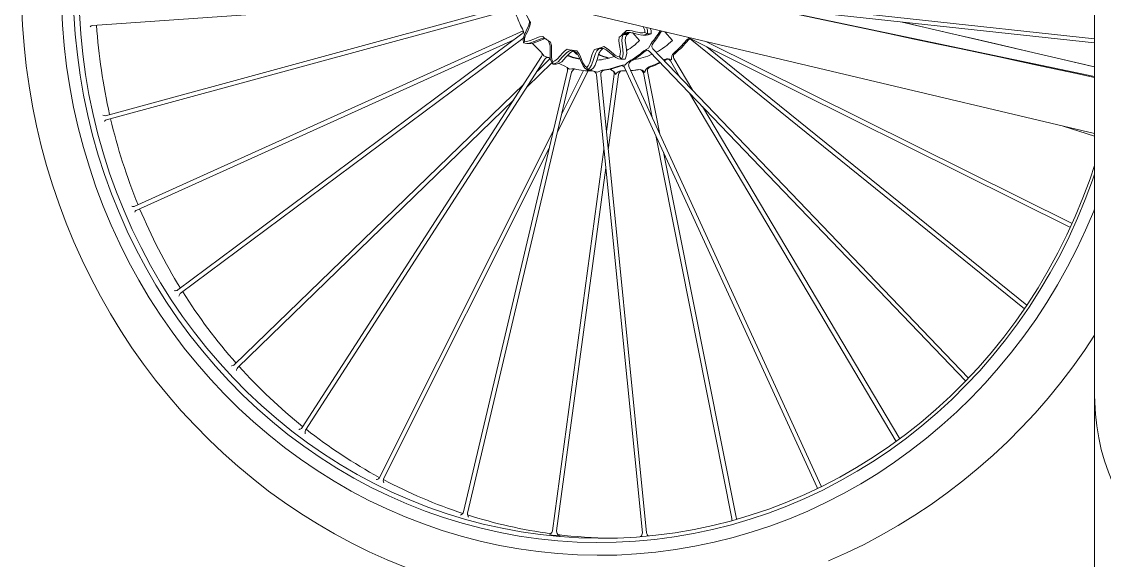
# Model space of a CAD drawing. Header units: millimetres. Extents: x -312 to 6814, y -241 to 4404.
# Drawn here: x 4873 to 5383, y 3403 to 3656 of the extents above; entities that cross this region are included whole.
import ezdxf

# ---------------------------------------------------------------- set-up
doc = ezdxf.new("R2010")
doc.units = ezdxf.units.MM
doc.layers.add('ZANO_R', color=7, linetype='Continuous', lineweight=0)

msp = doc.modelspace()

# ---------------------------------------------------------------- linework, layer by layer
at = {"layer": 'ZANO_R'}
for p, q in [((5378.74, 3780.68), (5378.74, 3480.68)), ((5378.74, 3630.58), (5149.6, 3679)), ((4906.71, 3654.66), (5104.33, 3668.48)), ((5378.74, 3648.44), (5205.03, 3667.29)), ((5102.36, 3663.78), (4912.86, 3612.2)), ((5224.6, 3663.15), (5378.74, 3646.43)), ((4913.34, 3610.26), (5101.84, 3661.56)), ((5378.74, 3603.8), (5137.15, 3660.93)), ((5109.56, 3652.08), (4926.6, 3569.58)), ((5157.13, 3650.88), (5158.19, 3652.34)), ((5378.74, 3635.13), (5288.11, 3656.26)), ((4927.5, 3567.79), (5105.23, 3647.93)), ((5108.95, 3650.7), (4946.94, 3530.16)), ((4948.05, 3528.49), (5110.05, 3649.03)), ((5154.85, 3649.11), (5156.69, 3650.45)), ((5158.38, 3650.46), (5156.69, 3650.45)), ((5157.13, 3650.88), (5158.82, 3650.88)), ((5160.16, 3651.32), (5158.82, 3650.88)), ((5164.43, 3647.59), (5161.07, 3651.42)), ((5165.86, 3650.13), (5167.55, 3650.13)), ((5168.13, 3650.73), (5169.82, 3650.74)), ((5179.85, 3647.66), (5176.33, 3651.66)), ((5187.28, 3647.81), (5187.62, 3648.1)), ((5187.33, 3649.06), (5367.36, 3559.62)), ((5189.08, 3647.81), (5345.76, 3521.33)), ((5368.19, 3561.44), (5195.91, 3647.03)), ((5111.45, 3646.19), (5113.14, 3646.19)), ((5143.2, 3643.33), (5145.43, 3643.84)), ((5147.12, 3643.85), (5145.43, 3643.84)), ((5146, 3644.02), (5147.53, 3644.71)), ((5169.11, 3642.42), (5318.05, 3487.27)), ((5319.43, 3488.71), (5170.66, 3643.7)), ((5346.88, 3523), (5196.14, 3644.69)), ((5118.26, 3639.99), (5005.51, 3465.39)), ((5007.1, 3464.17), (5119.85, 3638.77)), ((5111.45, 3625.77), (5123.13, 3637.08)), ((5122.28, 3639.05), (5116.26, 3633.21)), ((5121.56, 3639.52), (5122.28, 3639.05)), ((5155.86, 3638.85), (5155, 3639.85)), ((5155.62, 3638.84), (5157.31, 3638.85)), ((5155.86, 3638.85), (5157.55, 3638.85)), ((5175.76, 3638.38), (5176.26, 3638.68)), ((5178.94, 3637.95), (5183.42, 3630.4)), ((5189.53, 3624.04), (5180.57, 3639.12)), ((5130.47, 3633.31), (5081.49, 3425.71)), ((5083.39, 3425.06), (5132.37, 3632.65)), ((5123.48, 3636.5), (5125.17, 3636.51)), ((5125.75, 3604.6), (5140.13, 3633.29)), ((5137.98, 3633.46), (5127.74, 3613.03)), ((5139.92, 3633.77), (5141.61, 3633.77)), ((5142.04, 3633.24), (5142.14, 3633.24)), ((5142.11, 3633.24), (5142.2, 3633.24)), ((5142.15, 3633.24), (5142.14, 3633.24)), ((5152.43, 3631.67), (5148.79, 3604.75)), ((5149.64, 3596.19), (5154.44, 3631.61)), ((5150.17, 3634.03), (5150.78, 3633.91)), ((5156.21, 3635.76), (5155.69, 3635.67)), ((5157.47, 3633.31), (5158.11, 3633.31)), ((5157.52, 3634.61), (5248.02, 3437.11)), ((5249.92, 3437.77), (5159.36, 3635.39)), ((5166.21, 3632.34), (5170.39, 3611.32)), ((5173.99, 3603.46), (5168.13, 3632.93)), ((5109.9, 3627.04), (4973.62, 3495)), ((5144.1, 3631.44), (5165.71, 3415.9)), ((5167.72, 3415.89), (5146.11, 3631.43)), ((5187.92, 3622.82), (5285.35, 3458.88)), ((4975.12, 3493.67), (5105.09, 3619.6)), ((5286.97, 3460.06), (5194.03, 3616.46)), ((5363.9, 3607.31), (5378.74, 3602.61)), ((5123.86, 3605.29), (5041.95, 3441.93)), ((5172.07, 3602.84), (5207.91, 3422.57)), ((5043.82, 3441.2), (5121.87, 3596.86)), ((5147.63, 3596.22), (5123.32, 3416.77)), ((5209.84, 3423.16), (5175.68, 3594.98)), ((5125.33, 3416.71), (5148.49, 3587.66)), ((5378.74, 3480.68), (5378.74, 3385.53)), ((5250.04, 3437.57), (5249.92, 3437.77)), ((5248.02, 3437.11), (5248.13, 3436.71)), ((5122.64, 3414.8), (5123.15, 3414.73))]:
    msp.add_line(p, q, dxfattribs=at)
at = {"layer": 'ZANO_R', "flags": 128}
for points in [[(5378.74, 3630.2), (5376.55, 3630.68), (5373.08, 3631.43), (5369.45, 3632.21), (5365.67, 3633.03), (5354.47, 3635.43), (5342.09, 3638.07), (5333.6, 3639.87), (5324.64, 3641.77), (5315.19, 3643.77), (5305.04, 3645.92), (5293.83, 3648.29), (5281.55, 3650.89), (5268.21, 3653.71), (5253.81, 3656.76), (5237.58, 3660.19), (5220.18, 3663.87), (5201.62, 3667.8), (5181.89, 3671.98), (5160.99, 3676.4), (5148.77, 3678.98)], [(4873.31, 3664.46), (4873.74, 3654.86), (4874.47, 3645.28), (4875.5, 3635.73), (4876.82, 3626.22), (4878.45, 3616.76), (4880.36, 3607.36), (4882.57, 3598.04), (4885.07, 3588.79), (4887.86, 3579.64), (4890.94, 3570.59), (4894.29, 3561.65), (4897.92, 3552.83), (4901.82, 3544.14), (4906, 3535.59), (4910.44, 3527.2), (4915.14, 3518.96), (4920.09, 3510.88), (4925.29, 3502.99), (4930.74, 3495.28), (4936.42, 3487.76), (4942.34, 3480.45), (4948.48, 3473.34), (4954.84, 3466.45), (4961.41, 3459.79), (4968.19, 3453.35), (4975.16, 3447.16), (4982.32, 3441.21), (4989.67, 3435.51), (4997.19, 3430.08), (5004.87, 3424.9), (5012.71, 3420), (5020.7, 3415.37), (5028.83, 3411.02), (5037.09, 3406.95), (5045.47, 3403.18), (5053.96, 3399.69)], [(4892.1, 3664.73), (4892.57, 3654.95), (4893.37, 3645.2), (4894.51, 3635.48), (4895.99, 3625.82), (4897.8, 3616.22), (4899.94, 3606.69), (4902.41, 3597.25), (4905.2, 3587.92), (4908.31, 3578.7), (4911.74, 3569.6), (4915.48, 3560.64), (4919.53, 3551.84), (4923.88, 3543.19), (4928.52, 3534.72), (4933.45, 3526.44), (4938.67, 3518.35), (4944.16, 3510.46), (4949.93, 3502.79), (4955.95, 3495.36), (4962.22, 3488.15), (4968.74, 3481.2), (4975.5, 3474.5), (4982.48, 3468.07), (4989.68, 3461.91), (4997.09, 3456.03), (5004.69, 3450.44), (5012.49, 3445.15), (5020.46, 3440.17), (5028.6, 3435.49), (5036.89, 3431.13), (5045.33, 3427.1), (5053.9, 3423.39), (5062.6, 3420.02), (5071.4, 3416.98), (5080.3, 3414.29), (5089.3, 3411.94), (5098.36, 3409.95), (5107.49, 3408.3), (5116.67, 3407), (5125.89, 3406.07), (5135.13, 3405.48), (5144.39, 3405.26), (5153.65, 3405.39), (5162.89, 3405.88)], [(4897.95, 3660.19), (4898.58, 3650.53), (4899.55, 3640.9), (4900.85, 3631.32), (4902.49, 3621.79), (4904.46, 3612.33), (4906.76, 3602.96), (4909.38, 3593.68), (4912.33, 3584.51), (4915.59, 3575.46), (4919.17, 3566.55), (4923.06, 3557.78), (4927.25, 3549.17), (4931.74, 3540.73), (4936.52, 3532.47), (4941.59, 3524.4), (4946.94, 3516.53), (4952.55, 3508.88), (4958.43, 3501.45), (4964.57, 3494.26), (4970.95, 3487.31), (4977.57, 3480.62), (4984.42, 3474.19), (4991.49, 3468.03), (4998.78, 3462.15), (5006.26, 3456.56), (5013.93, 3451.27), (5021.78, 3446.28), (5029.8, 3441.6), (5037.98, 3437.23), (5046.3, 3433.19), (5054.76, 3429.48), (5063.34, 3426.1), (5072.04, 3423.05), (5080.84, 3420.35), (5089.72, 3418), (5098.68, 3415.99), (5107.71, 3414.33), (5116.78, 3413.03), (5125.9, 3412.08), (5135.04, 3411.49), (5144.2, 3411.26), (5153.36, 3411.38), (5162.5, 3411.87)], [(4900.49, 3660.3), (4901.12, 3650.71), (4902.08, 3641.15), (4903.37, 3631.64), (4904.99, 3622.19), (4906.95, 3612.8), (4909.23, 3603.5), (4911.83, 3594.29), (4914.76, 3585.19), (4918, 3576.21), (4921.55, 3567.37), (4925.41, 3558.66), (4929.57, 3550.12), (4934.02, 3541.74), (4938.77, 3533.54), (4943.8, 3525.54), (4949.1, 3517.73), (4954.67, 3510.14), (4960.51, 3502.77), (4966.6, 3495.63), (4972.93, 3488.74), (4979.5, 3482.09), (4986.3, 3475.71), (4993.32, 3469.6), (5000.54, 3463.77), (5007.97, 3458.22), (5015.58, 3452.97), (5023.37, 3448.01), (5031.33, 3443.37), (5039.45, 3439.04), (5047.71, 3435.03), (5056.1, 3431.34), (5064.62, 3427.99), (5073.25, 3424.97), (5081.98, 3422.29), (5090.8, 3419.95), (5099.69, 3417.96), (5108.64, 3416.31), (5117.65, 3415.02), (5126.7, 3414.08), (5135.77, 3413.49), (5144.86, 3413.26), (5153.95, 3413.39), (5163.02, 3413.87)], [(5112.39, 3657.34), (5112.47, 3656.27), (5112.19, 3654.82), (5110.99, 3652.12), (5109.83, 3649.44), (5109.6, 3648.03), (5109.78, 3646.51)], [(5109.97, 3650.54), (5109.65, 3651.79), (5109.26, 3653.02)], [(5113.07, 3656.06), (5112.77, 3654.55), (5112.28, 3653.23), (5111.53, 3651.7), (5110.97, 3650.56), (5110.56, 3649.59), (5110.26, 3648.46), (5110.26, 3647.29)], [(5158.19, 3652.34), (5159.65, 3652.37), (5160.97, 3652.15), (5162.56, 3651.72), (5163.45, 3651.47), (5164.17, 3651.29), (5164.72, 3651.19), (5165.86, 3651.14), (5166.91, 3651.39)], [(5169.46, 3653.42), (5169.8, 3652.27), (5169.82, 3650.74)], [(5377.89, 3635.33), (5366.49, 3638), (5358.53, 3639.86), (5350.23, 3641.8), (5341.6, 3643.81), (5332.38, 3645.96), (5322.21, 3648.34), (5311.07, 3650.94), (5298.96, 3653.77), (5288.39, 3656.23)], [(5109.78, 3646.51), (5111.19, 3646.19), (5112.54, 3646.31), (5115.17, 3647.3), (5117.82, 3648.33), (5119.2, 3648.49), (5120.66, 3648.24)], [(5109.78, 3646.51), (5110.03, 3646.92), (5110.26, 3647.29)], [(5110.26, 3647.29), (5111.31, 3647.2), (5112.84, 3647.53), (5114.52, 3648.24), (5116.03, 3648.9), (5117.32, 3649.31), (5118.77, 3649.49)], [(5119.51, 3648.33), (5116.86, 3647.31), (5114.24, 3646.32), (5113.14, 3646.22)], [(5121.15, 3647.88), (5121.89, 3646.53), (5122.24, 3645.1), (5122.27, 3642.11), (5122.32, 3639.17), (5122.69, 3637.79), (5123.48, 3636.5)], [(5122.49, 3646.77), (5122.84, 3645.27), (5122.94, 3643.85), (5122.89, 3642.13), (5122.85, 3640.85), (5122.88, 3639.78), (5123.08, 3638.63), (5123.56, 3637.57)], [(5155, 3639.85), (5155.33, 3640.96), (5155.35, 3642.56), (5155.06, 3644.46), (5154.8, 3646.15), (5154.7, 3647.58), (5154.85, 3649.11)], [(5155.86, 3638.85), (5156.47, 3640.23), (5156.66, 3641.66), (5156.33, 3644.58), (5155.97, 3647.54), (5156.13, 3649), (5156.69, 3650.45)], [(5157.13, 3650.88), (5158.54, 3651.34), (5159.93, 3651.37), (5162.69, 3650.74), (5165.42, 3650.14), (5166.77, 3650.22), (5168.13, 3650.73)], [(5158.38, 3650.46), (5157.82, 3649.01), (5157.66, 3647.54), (5158.02, 3644.59), (5158.35, 3641.66), (5158.16, 3640.24), (5157.55, 3638.85)], [(5168.13, 3650.73), (5167.48, 3651.08), (5166.91, 3651.39)], [(5169.82, 3650.74), (5168.47, 3650.22), (5167.55, 3650.17)], [(5187.57, 3648.16), (5187.57, 3648.16), (5187.6, 3648.16), (5187.82, 3648.21), (5188.34, 3648.17), (5188.69, 3648.05), (5189.08, 3647.81)], [(5119.24, 3640.36), (5118.54, 3641.42), (5117.77, 3642.44)], [(5123.48, 3636.5), (5124.88, 3636.86), (5126.05, 3637.59), (5128.01, 3639.69), (5129.97, 3641.83), (5131.15, 3642.61), (5132.57, 3643.05)], [(5123.56, 3637.57), (5124.54, 3637.97), (5125.78, 3638.97), (5127.01, 3640.39), (5128.1, 3641.67), (5129.09, 3642.63), (5130.32, 3643.46)], [(5133.39, 3642.79), (5132.85, 3642.62), (5131.66, 3641.83), (5129.7, 3639.7), (5127.74, 3637.6), (5126.57, 3636.87), (5125.17, 3636.51)], [(5133.16, 3642.95), (5134.38, 3642.08), (5135.28, 3640.94), (5136.53, 3638.27), (5137.79, 3635.64), (5138.69, 3634.57), (5139.92, 3633.77)], [(5134.79, 3642.72), (5135.72, 3641.53), (5136.38, 3640.3), (5137.06, 3638.72), (5137.43, 3637.82), (5137.74, 3637.11), (5138.01, 3636.6), (5138.68, 3635.63), (5139.52, 3634.92)], [(5139.52, 3634.92), (5140.24, 3635.73), (5140.95, 3637.2), (5141.47, 3639.04), (5141.93, 3640.7), (5142.43, 3642.01), (5143.2, 3643.33)], [(5139.92, 3633.77), (5141.04, 3634.74), (5141.79, 3635.93), (5142.7, 3638.72), (5143.59, 3641.54), (5144.33, 3642.8), (5145.43, 3643.84)], [(5147.12, 3643.85), (5146.02, 3642.8), (5145.28, 3641.55), (5144.39, 3638.72), (5143.48, 3635.94), (5142.73, 3634.74), (5141.61, 3633.77)], [(5146, 3644.02), (5147.46, 3643.79), (5148.73, 3643.18), (5150.96, 3641.35), (5153.17, 3639.56), (5154.42, 3639), (5155.86, 3638.85)], [(5147.53, 3644.71), (5148.86, 3644.06), (5149.97, 3643.25), (5151.21, 3642.14), (5151.91, 3641.51), (5152.49, 3641.02), (5152.94, 3640.67), (5153.95, 3640.1), (5155, 3639.85)], [(5168.6, 3643.93), (5167.49, 3643.39), (5166.41, 3642.76)], [(5167.79, 3643.05), (5167.77, 3643.05), (5167.07, 3642.63)], [(5167.67, 3642.99), (5167.67, 3642.99), (5167.71, 3642.99), (5167.81, 3642.99), (5167.97, 3642.99), (5168.48, 3642.86), (5169.11, 3642.42)], [(5169.79, 3646.2), (5169.16, 3645.09), (5168.6, 3643.93)], [(5170.19, 3644.99), (5170.28, 3645.55), (5170.74, 3646.37)], [(5121.56, 3639.52), (5120.41, 3639.98), (5119.24, 3640.36)], [(5123.48, 3636.5), (5123.52, 3637.07), (5123.56, 3637.57)], [(5130.64, 3640.66), (5133.01, 3639.79), (5136.2, 3638.93)], [(5145.04, 3640.8), (5147.61, 3639.85), (5149.74, 3639.24)], [(5159.36, 3637.75), (5158.41, 3636.93), (5157.51, 3636.05)], [(5159.47, 3636.89), (5159.66, 3637.25), (5160.35, 3637.85)], [(5177.28, 3638.81), (5176.35, 3638.25), (5176.05, 3638.08)], [(5177.4, 3638.89), (5177.4, 3638.88), (5177.45, 3638.88), (5177.57, 3638.87), (5177.77, 3638.83), (5178.03, 3638.74), (5178.33, 3638.58), (5178.64, 3638.32), (5178.94, 3637.95)], [(5180.38, 3640.65), (5180.58, 3640.95), (5181.13, 3641.55)], [(5131.25, 3634.15), (5130.25, 3634.89), (5129.2, 3635.57)], [(5133.7, 3634.19), (5132.47, 3634.21), (5131.25, 3634.15)], [(5139.92, 3633.77), (5139.71, 3634.37), (5139.52, 3634.92)], [(5144.54, 3632.65), (5143.36, 3632.99), (5142.15, 3633.24)], [(5146.83, 3633.58), (5145.67, 3633.15), (5144.54, 3632.65)], [(5146.7, 3633.02), (5146.99, 3633.29), (5147.84, 3633.61)], [(5157.51, 3636.05), (5156.29, 3635.94), (5155.08, 3635.74)], [(5168.13, 3632.93), (5168.1, 3633.49), (5168.19, 3633.93), (5168.32, 3634.23), (5168.43, 3634.41), (5168.49, 3634.49), (5168.54, 3634.56), (5168.57, 3634.61), (5168.57, 3634.64)], [(5168.57, 3634.64), (5168.75, 3634.78), (5169.47, 3635.15)], [(4912.31, 3609.45), (4912.31, 3609.44), (4912.36, 3609.53), (4912.51, 3609.74), (4912.82, 3610.02), (4913.34, 3610.26)], [(5163.02, 3413.87), (5172.08, 3414.7), (5181.1, 3415.89), (5190.07, 3417.42), (5198.98, 3419.31), (5207.82, 3421.55), (5216.57, 3424.12), (5225.23, 3427.04), (5233.78, 3430.3), (5242.21, 3433.88), (5250.51, 3437.8), (5258.67, 3442.03), (5266.67, 3446.58), (5274.51, 3451.44), (5282.17, 3456.61), (5289.65, 3462.07), (5296.93, 3467.81), (5304.01, 3473.84), (5310.87, 3480.14), (5317.5, 3486.71), (5323.9, 3493.53), (5330.06, 3500.59), (5335.96, 3507.89), (5341.61, 3515.42), (5346.99, 3523.16), (5352.1, 3531.11), (5356.92, 3539.25), (5361.46, 3547.58), (5365.7, 3556.07), (5369.64, 3564.73), (5373.28, 3573.53), (5376.6, 3582.47), (5378.74, 3588.8)], [(5162.5, 3411.87), (5171.63, 3412.71), (5180.72, 3413.9), (5189.76, 3415.45), (5198.74, 3417.35), (5207.64, 3419.61), (5216.47, 3422.2), (5225.19, 3425.15), (5233.81, 3428.42), (5242.3, 3432.04), (5250.67, 3435.98), (5258.88, 3440.25), (5266.95, 3444.84), (5274.85, 3449.73), (5282.57, 3454.94), (5290.1, 3460.44), (5297.44, 3466.23), (5304.57, 3472.31), (5311.48, 3478.66), (5318.17, 3485.27), (5324.62, 3492.14), (5330.82, 3499.26), (5336.77, 3506.62), (5342.47, 3514.2), (5347.89, 3522.01), (5353.03, 3530.01), (5357.89, 3538.22), (5362.46, 3546.61), (5366.74, 3555.17), (5370.71, 3563.89), (5374.38, 3572.76), (5377.73, 3581.77), (5378.74, 3584.71)], [(4926.58, 3566.76), (4926.59, 3566.77), (4926.6, 3566.81), (4926.65, 3566.96), (4926.79, 3567.2), (4927.06, 3567.5), (4927.5, 3567.79)], [(5378.74, 3568.26), (5378.35, 3567.28), (5374.53, 3558.36), (5370.42, 3549.59), (5366, 3540.99), (5361.29, 3532.57), (5356.28, 3524.33), (5351, 3516.29), (5345.45, 3508.46), (5339.62, 3500.86), (5333.54, 3493.48), (5327.21, 3486.34), (5320.63, 3479.45), (5313.82, 3472.82), (5306.79, 3466.45), (5299.54, 3460.37), (5292.09, 3454.56), (5284.44, 3449.05), (5276.6, 3443.84), (5268.59, 3438.93), (5260.42, 3434.34), (5252.09, 3430.06), (5243.62, 3426.11), (5235.01, 3422.49), (5226.29, 3419.21), (5217.46, 3416.26), (5208.54, 3413.65), (5199.53, 3411.4), (5190.45, 3409.49), (5181.31, 3407.93), (5172.12, 3406.73), (5162.89, 3405.88)], [(4946.94, 3530.16), (4946.57, 3529.95), (4946.22, 3529.84), (4945.69, 3529.83), (4945.42, 3529.9), (4945.36, 3529.92), (4945.35, 3529.93), (4945.35, 3529.93)], [(5253.47, 3402.62), (5261.86, 3406.35), (5270.14, 3410.37), (5278.28, 3414.68), (5286.28, 3419.26), (5294.14, 3424.12), (5301.84, 3429.25), (5309.37, 3434.64), (5316.74, 3440.3), (5323.92, 3446.2), (5330.91, 3452.36), (5337.71, 3458.75), (5344.31, 3465.37), (5350.69, 3472.22), (5356.86, 3479.29), (5362.81, 3486.57), (5368.52, 3494.05), (5374, 3501.73), (5378.74, 3508.86)], [(4973.62, 3495), (4973.27, 3494.73), (4972.93, 3494.58), (4972.4, 3494.49), (4972.13, 3494.51), (4972.09, 3494.52), (4972.09, 3494.52)], [(4974.56, 3492.23), (4974.57, 3492.22), (4974.57, 3492.26), (4974.57, 3492.32), (4974.57, 3492.51), (4974.62, 3492.82), (4974.78, 3493.22), (4975.12, 3493.67)], [(5378.74, 3480.68), (5378.8, 3477.35), (5379.13, 3471.74), (5379.76, 3466.15), (5380.69, 3460.6), (5381.91, 3455.12), (5383.43, 3449.72), (5385.24, 3444.43), (5387.33, 3439.24), (5389.7, 3434.2), (5392.33, 3429.3), (5395.22, 3424.56), (5398.36, 3420.01), (5401.75, 3415.66), (5405.36, 3411.51), (5409.18, 3407.59), (5413.21, 3403.91), (5417.43, 3400.47)], [(5005.51, 3465.4), (5005.18, 3465.01), (5004.82, 3464.76), (5004.49, 3464.62), (5004.22, 3464.56), (5004.03, 3464.54), (5003.92, 3464.54), (5003.88, 3464.54), (5003.88, 3464.54)], [(5006.9, 3462.5), (5006.92, 3462.5), (5006.91, 3462.54), (5006.88, 3462.61), (5006.83, 3462.81), (5006.8, 3463.14), (5006.85, 3463.61), (5007.1, 3464.17)], [(5041.95, 3441.93), (5041.68, 3441.53), (5041.39, 3441.25), (5040.84, 3440.96), (5040.65, 3440.91), (5040.52, 3440.88), (5040.47, 3440.87), (5040.47, 3440.86)], [(5083.87, 3423.2), (5083.88, 3423.23), (5083.84, 3423.28), (5083.78, 3423.36), (5083.72, 3423.44), (5083.59, 3423.63), (5083.45, 3423.96), (5083.34, 3424.44), (5083.39, 3425.06)], [(5207.91, 3422.57), (5207.94, 3421.94), (5207.89, 3421.74)], [(5210.19, 3422.37), (5210.01, 3422.65), (5209.84, 3423.16)], [(5123.32, 3416.77), (5123.2, 3416.3), (5123.01, 3415.94), (5122.59, 3415.49), (5122.43, 3415.37), (5122.29, 3415.28), (5122.17, 3415.22), (5122.08, 3415.18), (5122.06, 3415.14), (5122.13, 3415.11), (5122.15, 3415.11)], [(5126.23, 3414.71), (5126.22, 3414.74), (5126.16, 3414.79), (5126.07, 3414.87), (5125.95, 3414.98), (5125.82, 3415.11), (5125.55, 3415.5), (5125.36, 3416.03), (5125.33, 3416.71)]]:
    msp.add_lwpolyline(points, dxfattribs=at)
at = {"layer": 'ZANO_R'}
for centre, radius, start, end in [((5145.21, 3672.94), 41.1, 198.2579, 208.9943), ((5139.28, 3672.85), 31.12, 203.9485, 212.652), ((4907.21, 3652.27), 2.44, 101.8398, 132.615), ((5181.65, 3673.3), 273.68, 183.8772, 192.7884), ((5135.99, 3671.92), 29.6, 309.5906, 318.59), ((5161.91, 3651.28), 5, 1.2251, 34.1851), ((5163.64, 3651.53), 4.56, 349.9256, 28.6253), ((5139.64, 3672.32), 39.89, 319.0976, 329.6999), ((5140.49, 3672.29), 39.83, 319.3975, 329.4225), ((5107.77, 3652.17), 1.88, 308.878, 350.4448), ((5137.67, 3671.45), 28.97, 229.2831, 238.4137), ((5141.16, 3671.24), 33.18, 301.0531, 314.5385), ((5138.44, 3671.81), 29.44, 312.4602, 314.7661), ((5156.63, 3671.24), 33.09, 298.1316, 314.5514), ((5155.85, 3671.72), 38.85, 309.399, 321.6466), ((5156.67, 3671.72), 38.85, 309.0376, 322.0074), ((5188.26, 3645.97), 2.54, 85.7881, 139.7879), ((5143.36, 3671.66), 38.84, 220.9592, 228.7875), ((5137.05, 3670.13), 27.5, 255.8309, 265.2832), ((5158.24, 3671.11), 38.03, 228.5342, 232.4549), ((5136.96, 3670.39), 27.77, 282.9821, 292.3729), ((5141.15, 3670.82), 37.76, 298.8374, 311.9933), ((5141.96, 3670.83), 37.76, 299.1556, 311.6759), ((5172.48, 3645.15), 2.32, 183.6609, 218.5113), ((5183.08, 3639.11), 3.65, 134.747, 190.3644), ((5116.65, 3641), 1.9, 328.0354, 15.1684), ((5121.39, 3637.81), 1.82, 93.4974, 148.3203), ((5142.16, 3669.92), 36.72, 244.6457, 249.3312), ((5141.97, 3669.93), 31.69, 248.6532, 259.5779), ((5141.89, 3669.76), 31.52, 274.4498, 289.525), ((5158.26, 3670.19), 31.89, 245.7151, 255.2633), ((5161.16, 3636.07), 1.92, 153.9277, 204.5791), ((5157.25, 3670.02), 31.72, 277.945, 294.3888), ((5157.1, 3669.93), 36.66, 288.7621, 297.372), ((5157.93, 3669.9), 36.62, 288.3835, 296.4172), ((5177.67, 3635.64), 3.35, 57.1207, 114.9151), ((5182.22, 3640.07), 1.91, 162.3855, 209.9405), ((5128.32, 3633.72), 2.18, 349.1963, 35.6585), ((5134.84, 3631.74), 2.64, 114.8686, 159.6955), ((5141.92, 3669.12), 35.88, 256.7657, 270.3771), ((5142.11, 3631.24), 2, 5.7217, 72.0939), ((5148.06, 3631.66), 1.96, 134.9241, 186.5687), ((5141.85, 3669.39), 36.16, 277.9096, 291.4515), ((5142.66, 3669.39), 36.15, 278.2368, 291.1246), ((5149.68, 3630.49), 3.59, 17.0693, 72.2343), ((5150.5, 3631.95), 1.95, 351.5984, 43.945), ((5156.06, 3630.03), 3.31, 93.2957, 152.7968), ((5156.95, 3631.01), 2.58, 117.6163, 166.5491), ((5157.33, 3669.09), 35.78, 267.6718, 271.2568), ((5155.37, 3633.37), 2.48, 30.1542, 72.2067), ((5157.32, 3669.19), 35.88, 274.7021, 280.5994), ((5158.13, 3669.18), 35.87, 273.4399, 280.9808), ((5164.13, 3630.5), 3.42, 36.5429, 93.5354), ((5163.77, 3631.53), 2.57, 18.3384, 66.8744), ((5170.33, 3632.05), 3.49, 114.4481, 171.865), ((4912.95, 3617.28), 5.08, 253.7188, 269.0121), ((5178.49, 3672.52), 270.42, 193.1997, 202.2145), ((4925.92, 3571.15), 1.71, 244.5445, 293.5434), ((5173.69, 3670.51), 265.22, 202.6376, 211.7295), ((4949.82, 3526.68), 2.54, 134.4664, 167.9763), ((5168.01, 3666.96), 258.52, 212.167, 221.4859), ((5162.5, 3662.03), 251.12, 221.9337, 231.3861), ((5158.31, 3656.74), 244.38, 231.8503, 241.5072), ((5046.39, 3440.34), 2.71, 161.4348, 201.5431), ((5155.5, 3651.53), 238.46, 242.0416, 251.8352), ((5079.17, 3426.53), 2.46, 290.8067, 340.6847), ((5154.27, 3647.76), 234.49, 252.3976, 262.2384), ((5128.67, 3460.82), 46.41, 263.1629, 267.8999), ((5154.02, 3646.12), 232.83, 263.0313, 269.2766), ((5163.67, 3415.71), 2.05, 307.0285, 5.1979), ((5169.64, 3416.06), 1.93, 185.0622, 234.8)]:
    msp.add_arc(centre, radius, start, end, dxfattribs=at)

doc.saveas('drawing.dxf')
